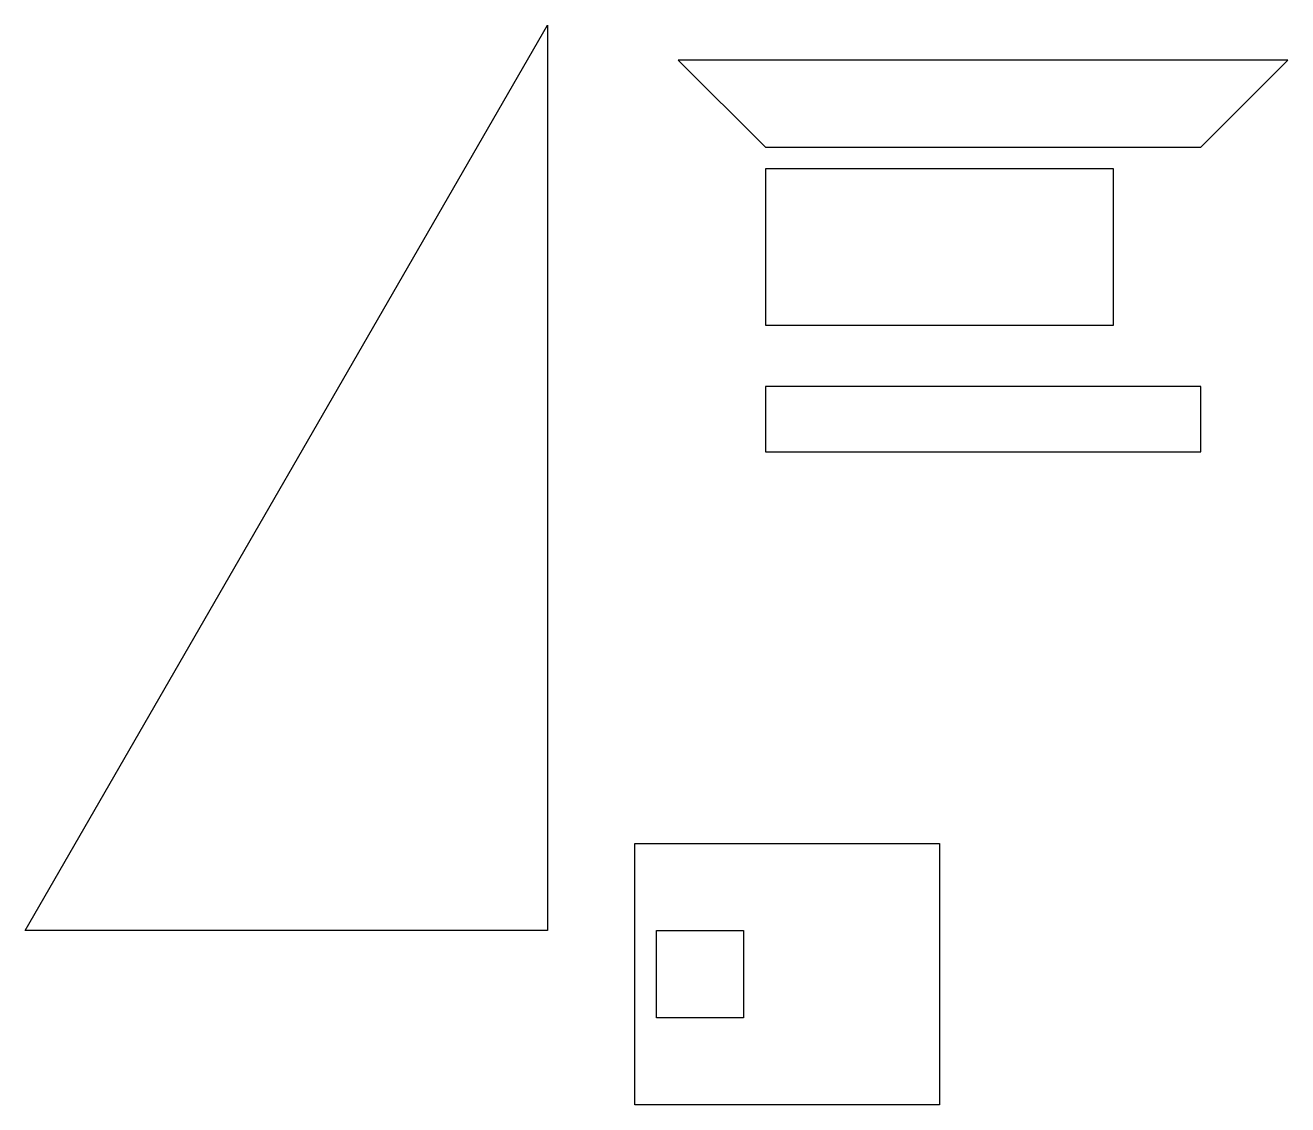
# Model space of a CAD drawing. Header units: millimetres. Extents: x -120 to 170, y 60 to 308.
import ezdxf

# ---------------------------------------------------------------- set-up
doc = ezdxf.new("R2010")
doc.units = ezdxf.units.MM
doc.layers.get('0').update_dxf_attribs({"linetype": 'CONTINUOUS'})

msp = doc.modelspace()

# ---------------------------------------------------------------- linework, layer by layer
for points in [[(0, 100), (-100, 100), (-120, 100), (0, 308)], [(50, 280), (150, 280), (170, 300), (30, 300)], [(50, 275), (50, 239.13), (130, 239.13), (130, 275)], [(50, 225), (50, 210), (150, 210), (150, 225)], [(20, 120), (90, 120), (90, 60), (20, 60)], [(25, 100), (45, 100), (45, 80), (25, 80)]]:
    msp.add_lwpolyline(points, close=True)

doc.saveas('drawing.dxf')
